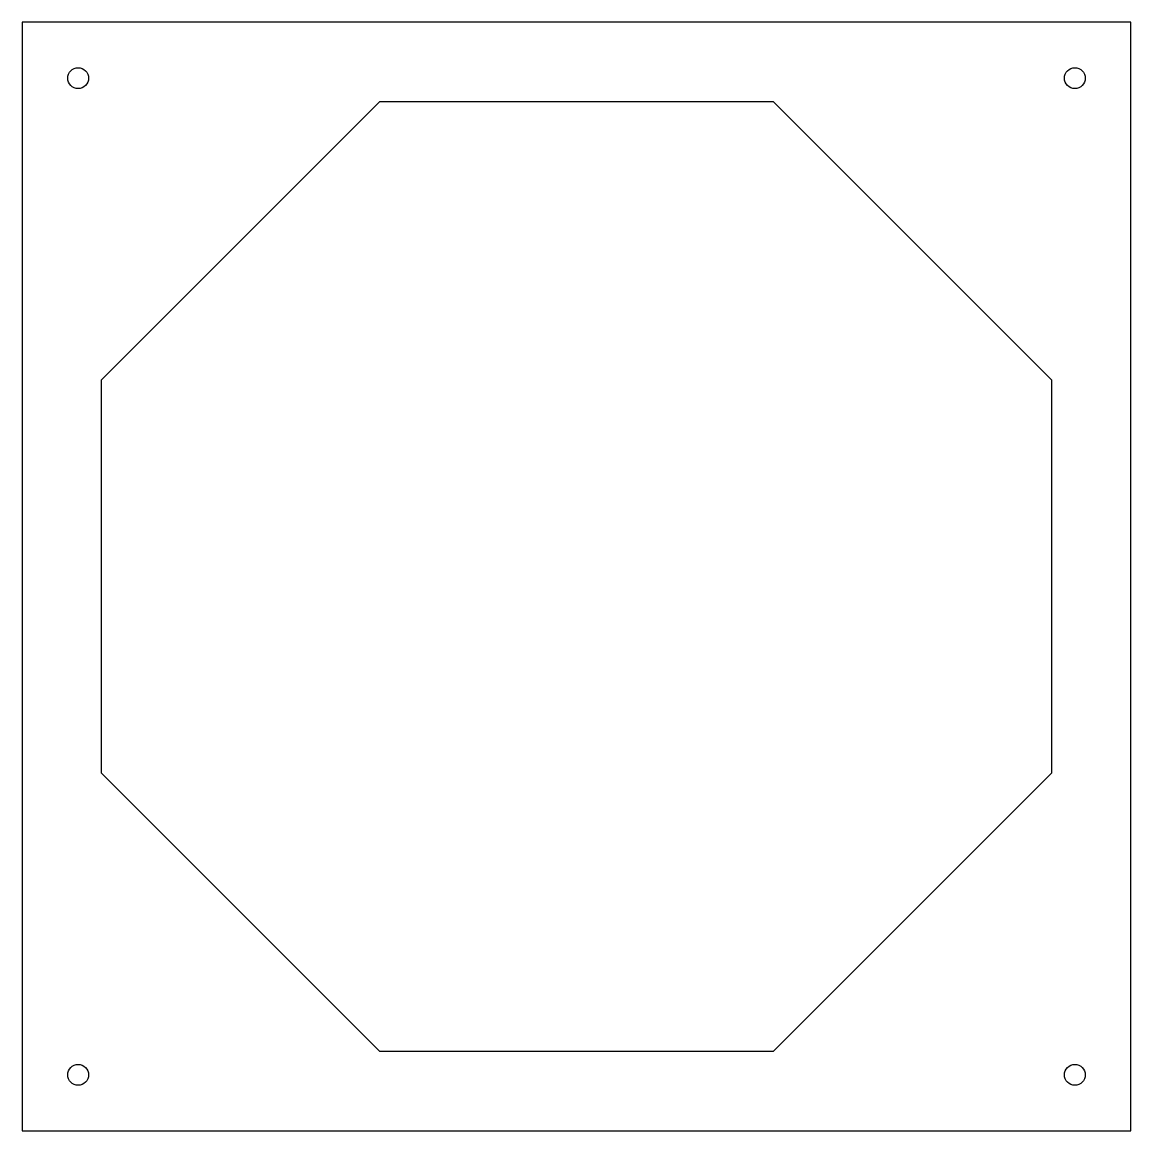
# Model space of a CAD drawing. Header units: millimetres. Extents: x 0 to 170, y 0 to 170.
import ezdxf

# ---------------------------------------------------------------- set-up
doc = ezdxf.new("R2010")
doc.units = ezdxf.units.MM
for name, color, linetype in [('BOLT', 2, 'Continuous'), ('CUT', 1, 'Continuous'), ('CUTOUT', 3, 'Continuous')]:
    doc.layers.add(name, color=color, linetype=linetype)

msp = doc.modelspace()

# ---------------------------------------------------------------- linework, layer by layer
at = {"layer": 'BOLT', "color": 2}
for centre in [(8.58, 161.42), (161.42, 161.42), (8.58, 8.58), (161.42, 8.58)]:
    msp.add_circle(centre, 1.6, dxfattribs=at)
at = {"layer": 'CUT', "color": 1}
msp.add_lwpolyline([(0, 0), (170, 0), (170, 170), (0, 170)], close=True, dxfattribs=at)
at = {"layer": 'CUTOUT', "color": 3}
msp.add_lwpolyline([(54.82, 157.86), (115.18, 157.86), (157.86, 115.18), (157.86, 54.82), (115.18, 12.14), (54.82, 12.14), (12.14, 54.82), (12.14, 115.18)], close=True, dxfattribs=at)

doc.saveas('drawing.dxf')
